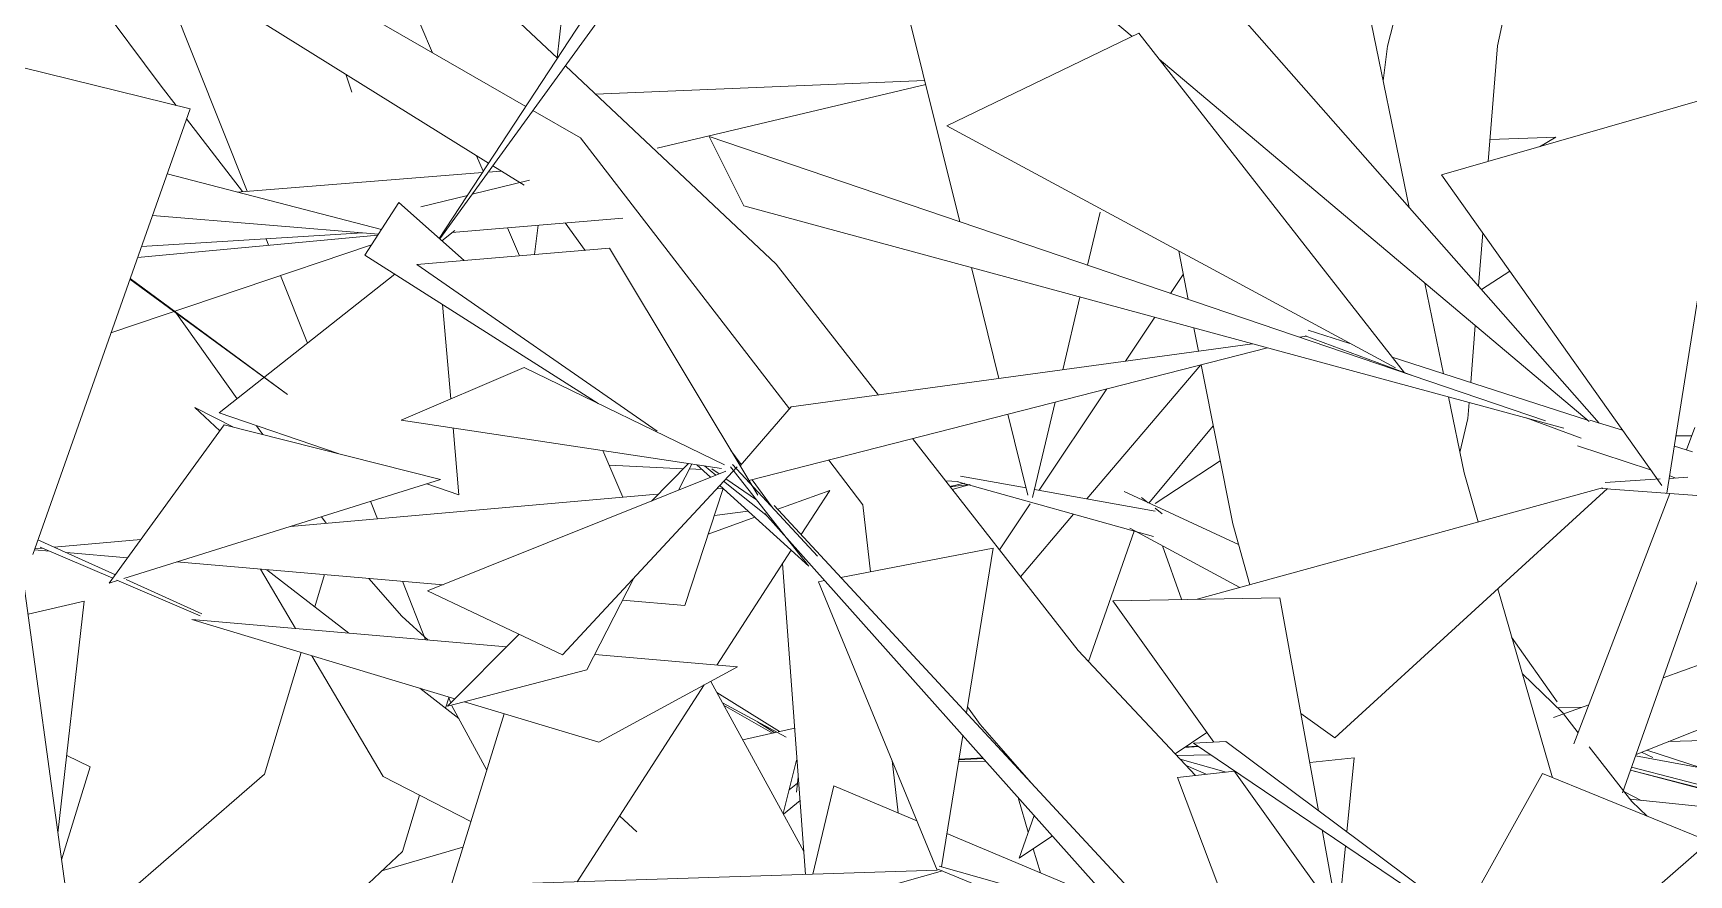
# Model space of a CAD drawing. Header units: millimetres. Extents: x 78096 to 288885, y -20632 to 149556.
# Drawn here: x 251420 to 251755.8, y 95311 to 95481.7 of the extents above; entities that cross this region are included whole.
import ezdxf

# ---------------------------------------------------------------- set-up
doc = ezdxf.new("R2010")
doc.units = ezdxf.units.MM
doc.layers.add('G-IMPT', color=8, linetype='Continuous', lineweight=9)
doc.layers.add('L-PLNT', color=71, linetype='Continuous', lineweight=9)

# ---------------------------------------------------------------- blocks, each defined once
blk = doc.blocks.new('ZZ-V - Tree Broadleaf 1 - 3dtree rotund SIMPLU-4826059-TOMH A-A')
at = {"layer": 'G-IMPT'}
for p, q in [((25998.19, 95479.06), (26018.69, 95559.06)), ((26020.5, 95479.13), (26037.79, 95559.38)), ((26041.14, 95402.64), (25916.67, 95544.02)), ((26002.62, 95446.39), (25984.1, 95536.24)), ((25888.27, 95530.08), (25946.46, 95481.03)), ((25804.58, 95477.74), (25785.91, 95521.37)), ((25865.94, 95522.54), (25806.04, 95440.01)), ((25895.01, 95509.81), (25911.51, 95443.46)), ((25829.89, 95476.64), (25798.37, 95506.35)), ((25749.58, 95470.96), (25725.62, 95503.02)), ((25805.93, 95440.11), (25846.86, 95502.52)), ((25823.48, 95466.86), (25768.6, 95498.46)), ((25766.98, 95449.66), (25750.93, 95489.96)), ((25815.93, 95455.36), (25764.56, 95487.33)), ((25755.4, 95466.36), (25693.8, 95481.56)), ((25908.86, 95462.89), (25947.8, 95481.68)), ((25947.8, 95481.68), (26001.64, 95412.82)), ((25951.9, 95476.44), (26039.07, 95402.96)), ((25997.34, 95472.02), (25998.19, 95479.06)), ((26018.64, 95455.7), (26020.5, 95479.13)), ((25786.97, 95473.38), (25788.18, 95469.75)), ((25874.24, 95434.85), (25831.51, 95475.11)), ((25752.59, 95467.06), (25749.58, 95470.96)), ((25904.38, 95472.13), (25837.64, 95469.34)), ((25850.14, 95458.42), (25904.58, 95471.32)), ((26009.18, 95452.97), (26067.72, 95469.87)), ((26067.72, 95469.87), (26054.87, 95388.47)), ((25755.4, 95466.36), (25723.5, 95375.97)), ((25834.59, 95460.47), (25824.92, 95466.03)), ((25766.07, 95449.58), (25754.69, 95464.34)), ((25908.86, 95462.89), (25999.79, 95413.82)), ((25876.95, 95405.52), (25834.59, 95460.47)), ((25860.66, 95460.75), (25867.66, 95446.68)), ((25860.66, 95460.75), (26030.26, 95403.08)), ((26032.36, 95460.61), (26019, 95460.17)), ((26032.36, 95460.61), (26028.99, 95458.69)), ((25814.86, 95453.72), (25813.51, 95456.86)), ((25794.22, 95441.92), (25750.75, 95453.18)), ((25764.98, 95449.5), (25814.68, 95453.45)), ((25815.86, 95453.54), (25818.51, 95453.76)), ((25823.17, 95450.86), (25816.79, 95454.82)), ((26009.18, 95452.97), (26053.8, 95389.98)), ((25812.6, 95449.06), (25824.23, 95451.92)), ((25802.22, 95446.5), (25811.64, 95448.82)), ((25867.66, 95446.68), (26033.95, 95401.64)), ((25747.78, 95444.76), (25793.6, 95440.97)), ((25808.46, 95441.31), (25843.14, 95444.21)), ((25835.52, 95437.67), (25831.48, 95443.23)), ((25939.92, 95445.43), (25937.37, 95434.67)), ((25744.78, 95436.25), (25793.45, 95440.75)), ((25745.56, 95438.48), (25790.38, 95441.24)), ((25771.34, 95438.71), (25770.81, 95440.03)), ((25806.47, 95439.62), (25809.1, 95441.68)), ((25822.2, 95436.55), (25819.77, 95442.25)), ((26016.64, 95430.46), (26017.5, 95441.23)), ((25792.19, 95438.82), (25739.37, 95420.92)), ((25957.8, 95427.72), (25955.86, 95437.53)), ((25761.3, 95404.7), (25796.9, 95432.85)), ((25779.23, 95418.87), (25773.77, 95432.58)), ((25894.97, 95408.33), (25874.24, 95434.85)), ((25913.82, 95434.18), (25919.41, 95411.68)), ((26017.29, 95429.73), (26023, 95433.46)), ((25746.53, 95429.4), (25743.22, 95431.85)), ((25775.16, 95408.46), (25743.26, 95431.95)), ((25746.53, 95429.4), (25775.16, 95408.46)), ((26009.57, 95412.66), (26005.79, 95431.02)), ((25808.25, 95407.55), (25806.59, 95426.69)), ((25935.84, 95428.21), (25932.35, 95413.46)), ((25764.96, 95407.59), (25752.33, 95425.31)), ((26015.09, 95410.88), (26016, 95422.41)), ((25959.88, 95417.23), (25958.95, 95421.95)), ((25981.81, 95420.24), (25980.39, 95420.04)), ((25981.54, 95420.34), (26003.43, 95412.21)), ((25982.14, 95421.51), (25990.59, 95418.79)), ((25868.71, 95391), (25973.89, 95417.91)), ((25970.84, 95418.73), (25877.3, 95405.91)), ((25999.14, 95416.03), (26038.72, 95403.25)), ((25966.82, 95382.24), (25960.43, 95414.46)), ((25764.23, 95401.83), (25756.39, 95405.78)), ((25756.39, 95405.78), (25761.45, 95401.1)), ((25866.92, 95393.99), (25877.3, 95405.91)), ((25930.79, 95406.88), (25926.21, 95387.54)), ((26013.72, 95392.55), (26010.54, 95407.98)), ((26014.51, 95403.58), (26014.77, 95406.83)), ((25739.03, 95370.21), (25762.34, 95402.31)), ((25761.3, 95404.7), (25785.42, 95396.48)), ((25806.21, 95391.23), (25762.34, 95402.31)), ((25921.22, 95404.43), (25925.3, 95388.02)), ((26012.87, 95396.66), (26014.51, 95403.58)), ((26026.34, 95403.7), (26037.45, 95399.57)), ((26039.2, 95403.24), (26045.86, 95401.19)), ((25770.14, 95400.34), (25768.87, 95402.12)), ((25809.93, 95388.13), (25808.76, 95401.67)), ((25935.47, 95356.52), (25901.88, 95399.49)), ((25962.88, 95402.11), (25949.84, 95386.42)), ((26059.89, 95400.06), (26056.7, 95400.06)), ((26060.53, 95401.72), (26058.8, 95397.21)), ((25843.14, 95387.62), (25839.1, 95397.07)), ((25867.13, 95394.24), (25865.04, 95397.11)), ((26036.71, 95398.02), (26051.53, 95393.19)), ((26056.37, 95397.96), (26060.02, 95396.83)), ((25855.48, 95393.4), (25840.37, 95394.1)), ((25859.22, 95393.23), (25856.66, 95393.35)), ((25884.93, 95395.15), (25891.82, 95386.08)), ((25951.06, 95386.32), (25964.29, 95394.99)), ((26016.61, 95382.6), (26013.72, 95392.55)), ((25806.21, 95391.23), (25741.98, 95371.14)), ((25803.41, 95390.35), (25809.93, 95388.13)), ((25863.51, 95389.35), (25855.7, 95365.69)), ((25863.45, 95389.41), (25862.15, 95389.29)), ((25873.44, 95385.58), (25869.37, 95391.17)), ((25885.11, 95389.01), (25874.57, 95385.2)), ((25885.11, 95389.01), (25879.33, 95380.05)), ((25911.14, 95390.83), (25908.56, 95390.94)), ((25909.44, 95389.81), (25912.44, 95390.48)), ((25913.39, 95390.22), (25909.5, 95389.74)), ((25909.96, 95389.15), (25913.56, 95390.17)), ((25911.1, 95390.73), (25950.77, 95379.62)), ((25911.6, 95391.91), (25924.93, 95389.49)), ((25926.6, 95389.19), (25951.06, 95384.76)), ((26041.76, 95389.52), (25959.62, 95366.92)), ((25987.51, 95338.85), (26042.84, 95389.41)), ((26041.68, 95389.38), (26069.21, 95387.37)), ((26042.33, 95390.59), (26053.49, 95391.31)), ((26055.34, 95391.43), (26059.1, 95391.67)), ((26055.42, 95391.92), (26056.68, 95391.51)), ((25850.14, 95388.24), (25775.75, 95381.7)), ((25793.41, 95383.25), (25792, 95386.79)), ((25893.37, 95372.51), (25891.82, 95386.08)), ((25944.78, 95388.76), (25968, 95378.05)), ((25948.34, 95387.56), (25949.64, 95386.51)), ((26055.42, 95388.38), (26035.98, 95337.59)), ((26066.96, 95387.53), (26045.87, 95327.68)), ((25782.98, 95382.34), (25782.03, 95383.67)), ((25869.95, 95383.54), (25860.46, 95380.11)), ((25868.58, 95384.77), (25861.72, 95383.94)), ((25951.06, 95385.38), (25952.49, 95384.23)), ((25970.3, 95369.86), (25966.82, 95382.24)), ((25720.44, 95379.45), (25737.73, 95252.68)), ((25740.26, 95371.91), (25724.57, 95378.98)), ((25745.44, 95379.04), (25727.87, 95377.49)), ((25937.55, 95354.3), (25946.84, 95380.72)), ((25945.94, 95381.36), (25968.24, 95369.29)), ((25723.84, 95376.94), (25726.89, 95376.68)), ((25725.48, 95377.28), (25723.92, 95377.15)), ((25739.72, 95371.17), (25725.02, 95377.48)), ((25730.33, 95376.38), (25742.74, 95375.32)), ((25877.3, 95376.9), (25862.25, 95353.56)), ((25952.58, 95377.76), (25956.46, 95366.92)), ((25752.66, 95374.48), (25806.74, 95369.87)), ((25769.7, 95373.02), (25776.82, 95360.98)), ((25771, 95372.91), (25787.59, 95360.04)), ((25880.19, 95311.12), (25875.55, 95374.18)), ((26114.31, 95372.74), (26054.07, 95350.96)), ((25740.71, 95370.74), (25739.03, 95370.21)), ((25757.49, 95363.53), (25740.59, 95370.79)), ((25757.8, 95364), (25742.46, 95370.92)), ((25798.38, 95363.52), (25791.65, 95371.15)), ((25803.18, 95358.69), (25798.45, 95370.57)), ((26031.65, 95330.73), (26020.54, 95369.03)), ((25733.92, 95366.56), (25722.56, 95363.9)), ((25733.92, 95366.56), (25728.62, 95319.49)), ((25843.1, 95366.76), (25855.7, 95365.69)), ((26129.86, 95367.67), (26048.6, 95335.44)), ((25819.57, 95357.27), (25755.76, 95362.8)), ((25755.76, 95362.8), (25809.1, 95346.73)), ((25803.68, 95358.65), (25798.38, 95363.52)), ((26023.37, 95359.27), (26032.62, 95346.1)), ((25780.07, 95355.48), (25794.54, 95330.99)), ((25866.39, 95353.2), (25837.47, 95355.71)), ((25959.29, 95331.19), (25935.47, 95356.52)), ((25866.39, 95353.2), (25838.28, 95337.94)), ((25801.97, 95348.88), (25809.9, 95342.72)), ((25859.66, 95349.55), (25833.91, 95309.62)), ((25879.85, 95315.76), (25860.98, 95350.26)), ((26025.54, 95351.78), (26033.65, 95343.96)), ((25808.27, 95345.9), (25807.78, 95347.13)), ((25815.55, 95332.26), (25808.51, 95345.31)), ((25811.07, 95346.14), (25838.28, 95337.94)), ((26039.01, 95345.52), (26031.88, 95342.94)), ((25807.25, 95305.37), (25819.08, 95343.72)), ((25915.63, 95341.54), (25913.02, 95345.11)), ((25987.51, 95338.85), (25980.66, 95343.73)), ((26036.85, 95339.86), (26033.65, 95343.96)), ((25926.04, 95329.62), (25915.63, 95341.54)), ((25955.13, 95335.61), (25961.57, 95339.92)), ((26047.74, 95325.92), (26039.11, 95336.97)), ((25898.98, 95323.62), (25897.76, 95334.21)), ((25812.34, 95321.86), (25794.54, 95330.99)), ((25923.35, 95326.43), (25925.37, 95319.69)), ((26113.68, 95319.54), (26047.39, 95326.37)), ((26050.87, 95322.91), (26047.74, 95325.92)), ((25846.02, 95319.75), (25842.52, 95322.97)), ((25923.52, 95314.43), (25926.57, 95323.08)), ((25923.52, 95314.43), (25930.26, 95318.94)), ((25926.38, 95316.34), (25927.84, 95311.46))]:
    blk.add_line(p, q, dxfattribs=at)
blk = doc.blocks.new('ZZ-V - Tree Broadleaf 1 - 3dtree rotund SIMPLU-4826034-TOMH A-A')
at = {"layer": 'G-IMPT'}
for p, q in [((25790.82, 95436.71), (25797.76, 95447.35)), ((25811, 95435.61), (25797.76, 95447.35)), ((25790.82, 95436.71), (25838.15, 95406.62)), ((25840.46, 95438.09), (25801.42, 95434.81)), ((25840.46, 95438.09), (25870.51, 95388.01)), ((25850.14, 95401.01), (25801.42, 95434.81)), ((25823.13, 95413.93), (25798.24, 95403.27)), ((25823.13, 95413.93), (25863.76, 95394.16)), ((25863.16, 95393.43), (25798.24, 95403.27)), ((25803.58, 95368.6), (25864.04, 95392.89)), ((25830.94, 95355.67), (25866.34, 95393.81)), ((25848.94, 95386.82), (25856.5, 95394.43)), ((25854.46, 95389.04), (25857.16, 95394.34)), ((25858.16, 95394.18), (25860.96, 95391.65)), ((25859.7, 95393.95), (25862.04, 95392.09)), ((25862.66, 95392.33), (25861.19, 95393.35)), ((25864.97, 95393.76), (25880.82, 95373.7)), ((25865.41, 95394.23), (25882.63, 95375.63)), ((25862.8, 95390), (25880.9, 95373.65)), ((25863.59, 95390.85), (25872.14, 95384.04)), ((25870.27, 95387.06), (25864.06, 95391.36)), ((25873.87, 95385.95), (25969.06, 95283.17)), ((25871.92, 95384.28), (25966.31, 95278.57)), ((25887.38, 95371.36), (25918.22, 95377.26)), ((25912.83, 95343.89), (25918.22, 95377.26)), ((25835.87, 95352.58), (25845.38, 95371.22)), ((25882.83, 95370.49), (25884.03, 95370.72)), ((25882.83, 95370.49), (25906.92, 95311.99)), ((25803.58, 95368.6), (25830.94, 95355.67)), ((25942.52, 95366.6), (25976.4, 95367.18)), ((25942.52, 95366.6), (25962.99, 95337.94)), ((25984.23, 95324.04), (25976.4, 95367.18)), ((25807.61, 95345.24), (25822.12, 95359.84)), ((25835.87, 95352.58), (25807.61, 95345.24)), ((25907.78, 95312.68), (25912.08, 95339.3)), ((25958.87, 95337.77), (25965.45, 95338.05)), ((25958.87, 95337.77), (26031.9, 95288.41)), ((26031.38, 95288.88), (25965.45, 95338.05)), ((25967.18, 95332.07), (25955.59, 95330.77)), ((25967.07, 95332.23), (25986.74, 95304.69)), ((25991.45, 95334.8), (25982.46, 95333.79)), ((25991.45, 95334.8), (25989.97, 95319.76)), ((25885.92, 95329.12), (25881.69, 95311.17)), ((25885.92, 95329.12), (25902.79, 95322.01)), ((25955.59, 95330.77), (25967.61, 95299.1)), ((26029.6, 95331.56), (26013.34, 95302.33)), ((26029.6, 95331.56), (26063.48, 95317.78)), ((25908.87, 95319.45), (25942.42, 95305.32)), ((25987.71, 95304.84), (25984.94, 95320.15)), ((25989.69, 95316.94), (25988.41, 95303.96)), ((26029.71, 95288.41), (26063.48, 95317.78)), ((25906.92, 95311.98), (25824.85, 95309.33)), ((25886.77, 95305.82), (25908, 95311.83)), ((25907.01, 95312.21), (25923.6, 95305.36)), ((25907.28, 95312.82), (25923.52, 95308.22))]:
    blk.add_line(p, q, dxfattribs=at)
blk = doc.blocks.new('ZZ-V - Tree Broadleaf 2 - 3dtree rotund SIMPLU-4826109-TOMH A-A')
at = {"layer": 'G-IMPT'}
for p, q in [((25829.83, 95476.7), (25830.79, 95485.11)), ((25825.28, 95436.81), (25825.96, 95442.77)), ((25956.8, 95432.78), (25954.23, 95428.94)), ((25951, 95424.11), (25945.06, 95415.2)), ((25960.35, 95414.44), (25937.21, 95387.27)), ((25941.3, 95409.57), (25927.57, 95389.02)), ((25925.73, 95386.27), (25919.5, 95376.94)), ((25934.56, 95384.16), (25923.77, 95371.48)), ((25780.71, 95365.38), (25782.67, 95371.92)), ((25770.5, 95331.44), (25777.93, 95356.13)), ((25807.21, 95344.81), (25807.85, 95346.96)), ((25874.92, 95340.09), (25862.21, 95348.01)), ((25863.37, 95345.89), (25876.28, 95338.94)), ((25863.6, 95345.46), (25873.49, 95339.77)), ((25870.47, 95342.07), (25873.96, 95339.87)), ((26037.7, 95345.05), (26032.73, 95344.89)), ((25867.46, 95338.42), (25874.38, 95339.97)), ((25874.65, 95340.03), (25878.01, 95340.78)), ((25735.16, 95332.94), (25730.39, 95335.22)), ((25962.35, 95335.41), (25955.5, 95335.22)), ((25959.93, 95337.05), (25957.05, 95336.89)), ((25959.8, 95337.14), (25957.21, 95337)), ((25957.21, 95337), (25959.8, 95337.14)), ((26089.66, 95327.65), (26048.5, 95335.15)), ((26051.97, 95334.83), (26049.73, 95335.89)), ((26050.77, 95336.3), (26061.83, 95332.72)), ((26064.65, 95338.33), (26055.19, 95338.06)), ((25735.16, 95332.94), (25729.35, 95314.11)), ((25875.64, 95323.45), (25878.4, 95334.32)), ((25916.71, 95334.11), (25911.22, 95333.96)), ((25916.23, 95334.66), (25911.29, 95334.38)), ((25916.13, 95334.77), (25911.31, 95334.51)), ((25911.31, 95334.51), (25916.13, 95334.77)), ((25965.52, 95331.89), (25956.15, 95334.53)), ((25961.42, 95331.43), (25957.4, 95333.2)), ((26084.64, 95322.53), (26047.48, 95332.24)), ((26047.49, 95332.29), (26085.35, 95322.46)), ((26082.18, 95323.96), (26047.69, 95332.85)), ((25737.71, 95303), (25770.5, 95331.44)), ((25878.56, 95329.61), (25876.87, 95328.27)), ((25878.68, 95330.82), (25878.38, 95327.78)), ((25798.5, 95315.76), (25801.93, 95327.2)), ((25879.09, 95326.13), (25875.71, 95323.34)), ((26049.62, 95326.14), (26046.23, 95327.85)), ((25789.3, 95307.12), (25798.5, 95315.76)), ((25810.73, 95316.65), (25794.32, 95311.83))]:
    blk.add_line(p, q, dxfattribs=at)

msp = doc.modelspace()

# ---------------------------------------------------------------- block references
at = {"layer": 'L-PLNT'}
for name in ['ZZ-V - Tree Broadleaf 1 - 3dtree rotund SIMPLU-4826059-TOMH A-A', 'ZZ-V - Tree Broadleaf 2 - 3dtree rotund SIMPLU-4826109-TOMH A-A', 'ZZ-V - Tree Broadleaf 1 - 3dtree rotund SIMPLU-4826034-TOMH A-A']:
    msp.add_blockref(name, (225696.455, 0), dxfattribs=at)

doc.saveas('drawing.dxf')
